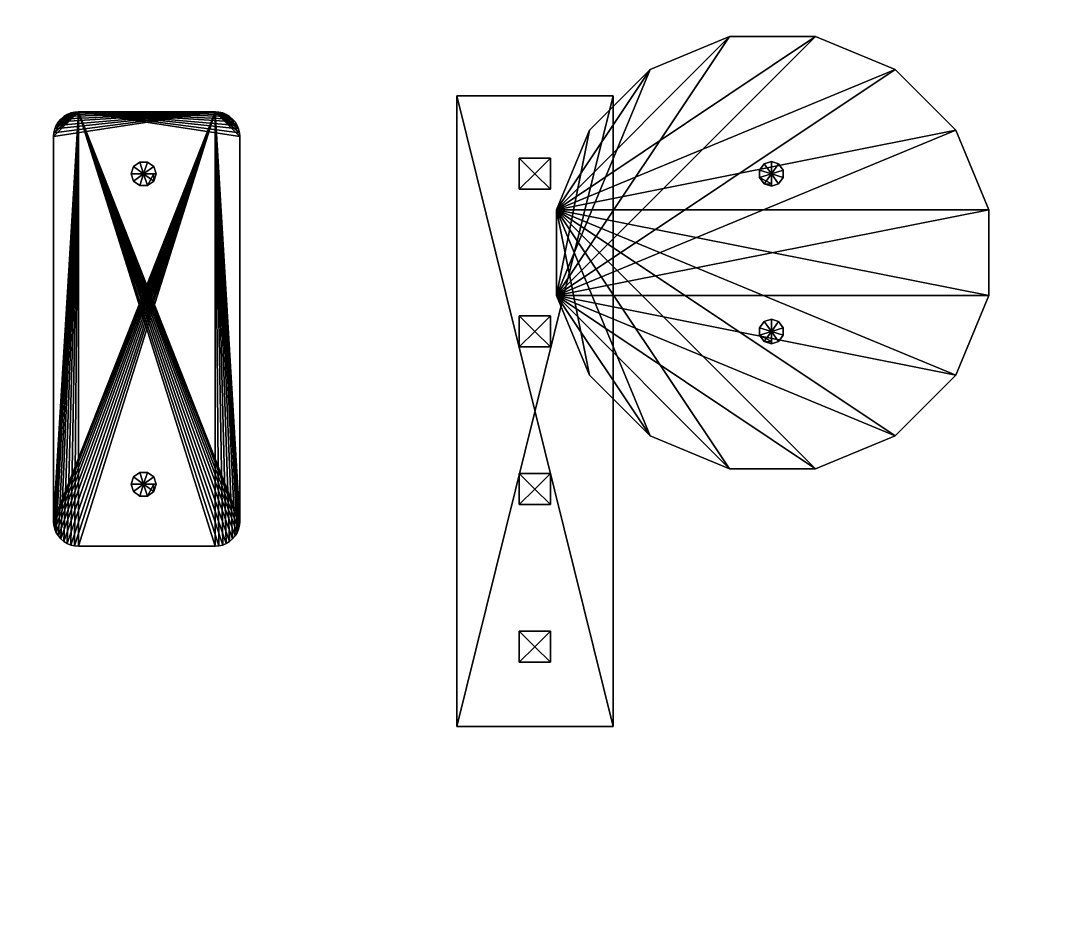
# Model space of a CAD drawing. Header units: millimetres. Extents: x 71 to 249, y 13 to 134.
# Drawn here: x 194.74 to 211.35, y 46.31 to 60.63 of the extents above; entities that cross this region are included whole.
import ezdxf

# ---------------------------------------------------------------- set-up
doc = ezdxf.new("R2010")
doc.units = ezdxf.units.MM
doc.layers.add('UB3D', color=1, linetype='Continuous')

msp = doc.modelspace()

# ---------------------------------------------------------------- linework, layer by layer
at = {"layer": 'UB3D', "color": 94}
for points in [[(219.529, 116.585, 72.51), (219.529, 28.585, 72.51), (103.529, 28.585, 72.51)], [(219.529, 116.585, 72.51), (103.529, 28.585, 72.51), (103.529, 116.585, 72.51)], [(219.529, 116.585, 72.5), (103.529, 116.585, 72.5), (103.529, 28.585, 72.5)], [(219.529, 116.585, 72.5), (103.529, 28.585, 72.5), (219.529, 28.585, 72.5)], [(215.719, 116.586, 89.521), (215.719, 28.586, 89.521), (109.038, 28.586, 89.521)], [(215.719, 116.586, 89.521), (109.038, 28.586, 89.521), (109.038, 116.586, 89.521)], [(215.719, 116.586, 89.511), (109.038, 116.586, 89.511), (109.038, 28.586, 89.511)], [(215.719, 116.586, 89.511), (109.038, 28.586, 89.511), (215.719, 28.586, 89.511)]]:
    msp.add_3dface(points, dxfattribs=at)
at = {"layer": 'UB3D', "color": 171}
for points in [[(203.367, 56.202, 73.51), (208.821, 59.847, 73.51), (207.541, 60.377, 73.51)], [(203.367, 56.202, 73.51), (207.541, 60.377, 73.51), (206.156, 60.377, 73.51)], [(203.367, 56.202, 73.51), (206.156, 60.377, 73.51), (204.876, 59.847, 73.51)], [(203.367, 57.587, 79.51), (204.876, 59.847, 79.51), (206.156, 60.377, 79.51)], [(203.367, 57.587, 79.51), (206.156, 60.377, 79.51), (207.541, 60.377, 79.51)], [(203.367, 57.587, 79.51), (207.541, 60.377, 79.51), (208.821, 59.847, 79.51)], [(206.156, 60.377, 79.51), (206.156, 60.377, 73.51), (204.876, 59.847, 73.51), (204.876, 59.847, 79.51)], [(207.541, 60.377, 79.51), (207.541, 60.377, 73.51), (206.156, 60.377, 73.51), (206.156, 60.377, 79.51)], [(208.821, 59.847, 79.51), (208.821, 59.847, 73.51), (207.541, 60.377, 73.51), (207.541, 60.377, 79.51)], [(203.367, 56.202, 73.51), (209.801, 58.867, 73.51), (208.821, 59.847, 73.51)], [(203.367, 56.202, 73.51), (204.876, 59.847, 73.51), (203.897, 58.867, 73.51)], [(203.367, 57.587, 79.51), (203.897, 58.867, 79.51), (204.876, 59.847, 79.51)], [(203.367, 57.587, 79.51), (208.821, 59.847, 79.51), (209.801, 58.867, 79.51)], [(204.876, 59.847, 79.51), (204.876, 59.847, 73.51), (203.897, 58.867, 73.51), (203.897, 58.867, 79.51)], [(209.801, 58.867, 79.51), (209.801, 58.867, 73.51), (208.821, 59.847, 73.51), (208.821, 59.847, 79.51)], [(203.897, 58.867, 79.51), (203.897, 58.867, 73.51), (203.367, 57.587, 73.51), (203.367, 57.587, 79.51)], [(203.367, 56.202, 73.51), (210.331, 57.587, 73.51), (209.801, 58.867, 73.51)], [(203.367, 56.202, 73.51), (203.897, 58.867, 73.51), (203.367, 57.587, 73.51)], [(203.367, 57.587, 79.51), (209.801, 58.867, 79.51), (210.331, 57.587, 79.51)], [(210.331, 57.587, 79.51), (210.331, 57.587, 73.51), (209.801, 58.867, 73.51), (209.801, 58.867, 79.51)], [(203.367, 57.587, 79.51), (203.367, 57.587, 73.51), (203.367, 56.202, 73.51), (203.367, 56.202, 79.51)], [(203.367, 56.202, 73.51), (210.331, 56.202, 73.51), (210.331, 57.587, 73.51)], [(203.367, 56.202, 73.51), (203.367, 57.587, 73.51), (203.367, 56.202, 73.51)], [(203.367, 57.587, 79.51), (210.331, 57.587, 79.51), (210.331, 56.202, 79.51)], [(203.367, 57.587, 79.51), (210.331, 56.202, 79.51), (209.801, 54.922, 79.51)], [(203.367, 57.587, 79.51), (209.801, 54.922, 79.51), (208.821, 53.943, 79.51)], [(203.367, 57.587, 79.51), (208.821, 53.943, 79.51), (207.541, 53.412, 79.51)], [(203.367, 57.587, 79.51), (207.541, 53.412, 79.51), (206.156, 53.412, 79.51)], [(203.367, 57.587, 79.51), (206.156, 53.412, 79.51), (204.876, 53.943, 79.51)], [(203.367, 57.587, 79.51), (204.876, 53.943, 79.51), (203.897, 54.922, 79.51)], [(203.367, 57.587, 79.51), (203.897, 54.922, 79.51), (203.367, 56.202, 79.51)], [(203.367, 57.587, 79.51), (203.367, 56.202, 79.51), (203.367, 57.587, 79.51)], [(210.331, 56.202, 79.51), (210.331, 56.202, 73.51), (210.331, 57.587, 73.51), (210.331, 57.587, 79.51)], [(203.367, 56.202, 79.51), (203.367, 56.202, 73.51), (203.897, 54.922, 73.51), (203.897, 54.922, 79.51)], [(203.367, 56.202, 73.51), (203.897, 54.922, 73.51), (204.876, 53.943, 73.51)], [(203.367, 56.202, 73.51), (204.876, 53.943, 73.51), (206.156, 53.412, 73.51)], [(203.367, 56.202, 73.51), (206.156, 53.412, 73.51), (207.541, 53.412, 73.51)], [(203.367, 56.202, 73.51), (207.541, 53.412, 73.51), (208.821, 53.943, 73.51)], [(203.367, 56.202, 73.51), (208.821, 53.943, 73.51), (209.801, 54.922, 73.51)], [(203.367, 56.202, 73.51), (209.801, 54.922, 73.51), (210.331, 56.202, 73.51)], [(209.801, 54.922, 79.51), (209.801, 54.922, 73.51), (210.331, 56.202, 73.51), (210.331, 56.202, 79.51)], [(203.897, 54.922, 79.51), (203.897, 54.922, 73.51), (204.876, 53.943, 73.51), (204.876, 53.943, 79.51)], [(208.821, 53.943, 79.51), (208.821, 53.943, 73.51), (209.801, 54.922, 73.51), (209.801, 54.922, 79.51)], [(204.876, 53.943, 79.51), (204.876, 53.943, 73.51), (206.156, 53.412, 73.51), (206.156, 53.412, 79.51)], [(207.541, 53.412, 79.51), (207.541, 53.412, 73.51), (208.821, 53.943, 73.51), (208.821, 53.943, 79.51)], [(206.156, 53.412, 79.51), (206.156, 53.412, 73.51), (207.541, 53.412, 73.51), (207.541, 53.412, 79.51)]]:
    msp.add_3dface(points, dxfattribs=at)
at = {"layer": 'UB3D', "color": 27}
for points in [[(204.278, 59.423, 89.521), (201.762, 59.423, 89.521), (201.762, 59.423, 91.521), (204.278, 59.423, 91.521)], [(201.762, 59.423, 89.521), (201.762, 49.258, 89.521), (201.762, 49.258, 91.521), (201.762, 59.423, 91.521)], [(204.278, 59.423, 89.521), (201.762, 59.423, 89.521), (201.762, 49.258, 89.521)], [(204.278, 59.423, 89.521), (201.762, 49.258, 89.521), (204.278, 49.258, 89.521)], [(204.278, 49.258, 91.521), (201.762, 49.258, 91.521), (201.762, 59.423, 91.521)], [(204.278, 49.258, 91.521), (201.762, 59.423, 91.521), (204.278, 59.423, 91.521)], [(204.278, 49.258, 89.521), (204.278, 59.423, 89.521), (204.278, 59.423, 91.521), (204.278, 49.258, 91.521)], [(204.278, 59.423, 89.521), (204.278, 49.258, 89.521), (204.278, 59.423, 89.521)], [(204.278, 49.258, 91.521), (204.278, 59.423, 91.521), (204.278, 49.258, 91.521)], [(201.762, 49.258, 89.521), (204.278, 49.258, 89.521), (204.278, 49.258, 91.521), (201.762, 49.258, 91.521)]]:
    msp.add_3dface(points, dxfattribs=at)
at = {"layer": 'UB3D', "color": 175}
for points in [[(195.669, 59.165, 74.51), (195.274, 58.827, 74.51), (195.269, 58.765, 74.51)], [(195.669, 59.165, 74.51), (195.269, 58.765, 74.51), (195.269, 52.565, 74.51)], [(195.669, 59.165, 74.51), (195.269, 52.565, 74.51), (195.274, 52.502, 74.51)], [(197.869, 59.165, 80.51), (195.274, 52.502, 80.51), (195.269, 52.565, 80.51)], [(197.869, 59.165, 80.51), (195.269, 52.565, 80.51), (195.269, 58.765, 80.51)], [(197.869, 59.165, 80.51), (195.269, 58.765, 80.51), (195.274, 58.827, 80.51)], [(195.669, 59.165, 74.51), (195.288, 58.888, 74.51), (195.274, 58.827, 74.51)], [(195.669, 59.165, 74.51), (195.274, 52.502, 74.51), (195.288, 52.441, 74.51)], [(197.869, 59.165, 80.51), (195.288, 52.441, 80.51), (195.274, 52.502, 80.51)], [(197.869, 59.165, 80.51), (195.274, 58.827, 80.51), (195.288, 58.888, 80.51)], [(195.669, 59.165, 74.51), (195.312, 58.946, 74.51), (195.288, 58.888, 74.51)], [(195.669, 59.165, 74.51), (195.288, 52.441, 74.51), (195.312, 52.383, 74.51)], [(197.869, 59.165, 80.51), (195.312, 52.383, 80.51), (195.288, 52.441, 80.51)], [(197.869, 59.165, 80.51), (195.288, 58.888, 80.51), (195.312, 58.946, 80.51)], [(195.669, 59.165, 74.51), (195.345, 59, 74.51), (195.312, 58.946, 74.51)], [(195.669, 59.165, 74.51), (195.312, 52.383, 74.51), (195.345, 52.33, 74.51)], [(197.869, 59.165, 80.51), (195.345, 52.33, 80.51), (195.312, 52.383, 80.51)], [(197.869, 59.165, 80.51), (195.312, 58.946, 80.51), (195.345, 59, 80.51)], [(195.669, 59.165, 74.51), (195.386, 59.047, 74.51), (195.345, 59, 74.51)], [(195.669, 59.165, 74.51), (195.345, 52.33, 74.51), (195.386, 52.282, 74.51)], [(197.869, 59.165, 80.51), (195.386, 52.282, 80.51), (195.345, 52.33, 80.51)], [(197.869, 59.165, 80.51), (195.345, 59, 80.51), (195.386, 59.047, 80.51)], [(195.669, 59.165, 74.51), (195.434, 59.088, 74.51), (195.386, 59.047, 74.51)], [(195.669, 59.165, 74.51), (195.386, 52.282, 74.51), (195.434, 52.241, 74.51)], [(197.869, 59.165, 80.51), (195.434, 52.241, 80.51), (195.386, 52.282, 80.51)], [(197.869, 59.165, 80.51), (195.386, 59.047, 80.51), (195.434, 59.088, 80.51)], [(195.669, 59.165, 74.51), (195.487, 59.121, 74.51), (195.434, 59.088, 74.51)], [(195.669, 59.165, 74.51), (195.434, 52.241, 74.51), (195.487, 52.208, 74.51)], [(197.869, 59.165, 80.51), (195.487, 52.208, 80.51), (195.434, 52.241, 80.51)], [(197.869, 59.165, 80.51), (195.434, 59.088, 80.51), (195.487, 59.121, 80.51)], [(195.669, 59.165, 74.51), (195.545, 59.145, 74.51), (195.487, 59.121, 74.51)], [(195.669, 59.165, 74.51), (195.487, 52.208, 74.51), (195.545, 52.184, 74.51)], [(197.869, 59.165, 80.51), (195.545, 52.184, 80.51), (195.487, 52.208, 80.51)], [(197.869, 59.165, 80.51), (195.487, 59.121, 80.51), (195.545, 59.145, 80.51)], [(195.669, 59.165, 74.51), (195.606, 59.16, 74.51), (195.545, 59.145, 74.51)], [(195.669, 59.165, 74.51), (195.545, 52.184, 74.51), (195.606, 52.17, 74.51)], [(197.869, 59.165, 80.51), (195.606, 52.17, 80.51), (195.545, 52.184, 80.51)], [(197.869, 59.165, 80.51), (195.545, 59.145, 80.51), (195.606, 59.16, 80.51)], [(195.606, 59.16, 80.51), (195.606, 59.16, 74.51), (195.545, 59.145, 74.51), (195.545, 59.145, 80.51)], [(195.669, 59.165, 80.51), (195.669, 59.165, 74.51), (195.606, 59.16, 74.51), (195.606, 59.16, 80.51)], [(195.669, 59.165, 74.51), (195.606, 52.17, 74.51), (195.669, 52.165, 74.51)], [(197.869, 59.165, 80.51), (195.669, 52.165, 80.51), (195.606, 52.17, 80.51)], [(197.869, 59.165, 80.51), (195.606, 59.16, 80.51), (195.669, 59.165, 80.51)], [(197.869, 59.165, 80.51), (197.869, 59.165, 74.51), (195.669, 59.165, 74.51), (195.669, 59.165, 80.51)], [(195.669, 59.165, 74.51), (195.669, 52.165, 74.51), (197.869, 52.165, 74.51)], [(195.669, 59.165, 74.51), (197.869, 52.165, 74.51), (197.931, 52.17, 74.51)], [(195.669, 59.165, 74.51), (197.931, 52.17, 74.51), (197.992, 52.184, 74.51)], [(195.669, 59.165, 74.51), (197.992, 52.184, 74.51), (198.05, 52.208, 74.51)], [(195.669, 59.165, 74.51), (198.05, 52.208, 74.51), (198.104, 52.241, 74.51)], [(195.669, 59.165, 74.51), (198.104, 52.241, 74.51), (198.152, 52.282, 74.51)], [(195.669, 59.165, 74.51), (198.152, 52.282, 74.51), (198.192, 52.33, 74.51)], [(195.669, 59.165, 74.51), (198.192, 52.33, 74.51), (198.225, 52.383, 74.51)], [(195.669, 59.165, 74.51), (198.225, 52.383, 74.51), (198.249, 52.441, 74.51)], [(195.669, 59.165, 74.51), (198.249, 52.441, 74.51), (198.264, 52.502, 74.51)], [(195.669, 59.165, 74.51), (198.264, 52.502, 74.51), (198.269, 52.565, 74.51)], [(195.669, 59.165, 74.51), (198.269, 52.565, 74.51), (198.269, 58.765, 74.51)], [(195.669, 59.165, 74.51), (198.269, 58.765, 74.51), (198.264, 58.827, 74.51)], [(195.669, 59.165, 74.51), (198.264, 58.827, 74.51), (198.249, 58.888, 74.51)], [(195.669, 59.165, 74.51), (198.249, 58.888, 74.51), (198.225, 58.946, 74.51)], [(195.669, 59.165, 74.51), (198.225, 58.946, 74.51), (198.192, 59, 74.51)], [(195.669, 59.165, 74.51), (198.192, 59, 74.51), (198.152, 59.047, 74.51)], [(195.669, 59.165, 74.51), (198.152, 59.047, 74.51), (198.104, 59.088, 74.51)], [(195.669, 59.165, 74.51), (198.104, 59.088, 74.51), (198.05, 59.121, 74.51)], [(195.669, 59.165, 74.51), (198.05, 59.121, 74.51), (197.992, 59.145, 74.51)], [(195.669, 59.165, 74.51), (197.992, 59.145, 74.51), (197.931, 59.16, 74.51)], [(195.669, 59.165, 74.51), (197.931, 59.16, 74.51), (197.869, 59.165, 74.51)], [(195.669, 59.165, 74.51), (197.869, 59.165, 74.51), (195.669, 59.165, 74.51)], [(197.869, 59.165, 80.51), (197.869, 52.165, 80.51), (195.669, 52.165, 80.51)], [(197.869, 59.165, 80.51), (195.669, 59.165, 80.51), (197.869, 59.165, 80.51)], [(197.931, 59.16, 80.51), (197.931, 59.16, 74.51), (197.869, 59.165, 74.51), (197.869, 59.165, 80.51)], [(197.869, 59.165, 80.51), (197.931, 59.16, 80.51), (197.992, 59.145, 80.51)], [(197.869, 59.165, 80.51), (197.992, 59.145, 80.51), (198.05, 59.121, 80.51)], [(197.869, 59.165, 80.51), (198.05, 59.121, 80.51), (198.104, 59.088, 80.51)], [(197.869, 59.165, 80.51), (198.104, 59.088, 80.51), (198.152, 59.047, 80.51)], [(197.869, 59.165, 80.51), (198.152, 59.047, 80.51), (198.192, 59, 80.51)], [(197.869, 59.165, 80.51), (198.192, 59, 80.51), (198.225, 58.946, 80.51)], [(197.869, 59.165, 80.51), (198.225, 58.946, 80.51), (198.249, 58.888, 80.51)], [(197.869, 59.165, 80.51), (198.249, 58.888, 80.51), (198.264, 58.827, 80.51)], [(197.869, 59.165, 80.51), (198.264, 58.827, 80.51), (198.269, 58.765, 80.51)], [(197.869, 59.165, 80.51), (198.269, 58.765, 80.51), (198.269, 52.565, 80.51)], [(197.869, 59.165, 80.51), (198.269, 52.565, 80.51), (198.264, 52.502, 80.51)], [(197.869, 59.165, 80.51), (198.264, 52.502, 80.51), (198.249, 52.441, 80.51)], [(197.869, 59.165, 80.51), (198.249, 52.441, 80.51), (198.225, 52.383, 80.51)], [(197.869, 59.165, 80.51), (198.225, 52.383, 80.51), (198.192, 52.33, 80.51)], [(197.869, 59.165, 80.51), (198.192, 52.33, 80.51), (198.152, 52.282, 80.51)], [(197.869, 59.165, 80.51), (198.152, 52.282, 80.51), (198.104, 52.241, 80.51)], [(197.869, 59.165, 80.51), (198.104, 52.241, 80.51), (198.05, 52.208, 80.51)], [(197.869, 59.165, 80.51), (198.05, 52.208, 80.51), (197.992, 52.184, 80.51)], [(197.869, 59.165, 80.51), (197.992, 52.184, 80.51), (197.931, 52.17, 80.51)], [(197.869, 59.165, 80.51), (197.931, 52.17, 80.51), (197.869, 52.165, 80.51)], [(197.992, 59.145, 80.51), (197.992, 59.145, 74.51), (197.931, 59.16, 74.51), (197.931, 59.16, 80.51)], [(195.345, 59, 80.51), (195.345, 59, 74.51), (195.312, 58.946, 74.51), (195.312, 58.946, 80.51)], [(195.386, 59.047, 80.51), (195.386, 59.047, 74.51), (195.345, 59, 74.51), (195.345, 59, 80.51)], [(195.434, 59.088, 80.51), (195.434, 59.088, 74.51), (195.386, 59.047, 74.51), (195.386, 59.047, 80.51)], [(195.487, 59.121, 80.51), (195.487, 59.121, 74.51), (195.434, 59.088, 74.51), (195.434, 59.088, 80.51)], [(195.545, 59.145, 80.51), (195.545, 59.145, 74.51), (195.487, 59.121, 74.51), (195.487, 59.121, 80.51)], [(198.05, 59.121, 80.51), (198.05, 59.121, 74.51), (197.992, 59.145, 74.51), (197.992, 59.145, 80.51)], [(198.104, 59.088, 80.51), (198.104, 59.088, 74.51), (198.05, 59.121, 74.51), (198.05, 59.121, 80.51)], [(198.152, 59.047, 80.51), (198.152, 59.047, 74.51), (198.104, 59.088, 74.51), (198.104, 59.088, 80.51)], [(198.192, 59, 80.51), (198.192, 59, 74.51), (198.152, 59.047, 74.51), (198.152, 59.047, 80.51)], [(198.225, 58.946, 80.51), (198.225, 58.946, 74.51), (198.192, 59, 74.51), (198.192, 59, 80.51)], [(195.274, 58.827, 80.51), (195.274, 58.827, 74.51), (195.269, 58.765, 74.51), (195.269, 58.765, 80.51)], [(195.288, 58.888, 80.51), (195.288, 58.888, 74.51), (195.274, 58.827, 74.51), (195.274, 58.827, 80.51)], [(195.312, 58.946, 80.51), (195.312, 58.946, 74.51), (195.288, 58.888, 74.51), (195.288, 58.888, 80.51)], [(198.249, 58.888, 80.51), (198.249, 58.888, 74.51), (198.225, 58.946, 74.51), (198.225, 58.946, 80.51)], [(198.264, 58.827, 80.51), (198.264, 58.827, 74.51), (198.249, 58.888, 74.51), (198.249, 58.888, 80.51)], [(198.269, 58.765, 80.51), (198.269, 58.765, 74.51), (198.264, 58.827, 74.51), (198.264, 58.827, 80.51)], [(195.269, 58.765, 80.51), (195.269, 58.765, 74.51), (195.269, 52.565, 74.51), (195.269, 52.565, 80.51)], [(198.269, 52.565, 80.51), (198.269, 52.565, 74.51), (198.269, 58.765, 74.51), (198.269, 58.765, 80.51)], [(195.269, 52.565, 80.51), (195.269, 52.565, 74.51), (195.274, 52.502, 74.51), (195.274, 52.502, 80.51)], [(198.264, 52.502, 80.51), (198.264, 52.502, 74.51), (198.269, 52.565, 74.51), (198.269, 52.565, 80.51)], [(195.274, 52.502, 80.51), (195.274, 52.502, 74.51), (195.288, 52.441, 74.51), (195.288, 52.441, 80.51)], [(195.288, 52.441, 80.51), (195.288, 52.441, 74.51), (195.312, 52.383, 74.51), (195.312, 52.383, 80.51)], [(195.312, 52.383, 80.51), (195.312, 52.383, 74.51), (195.345, 52.33, 74.51), (195.345, 52.33, 80.51)], [(198.192, 52.33, 80.51), (198.192, 52.33, 74.51), (198.225, 52.383, 74.51), (198.225, 52.383, 80.51)], [(198.225, 52.383, 80.51), (198.225, 52.383, 74.51), (198.249, 52.441, 74.51), (198.249, 52.441, 80.51)], [(198.249, 52.441, 80.51), (198.249, 52.441, 74.51), (198.264, 52.502, 74.51), (198.264, 52.502, 80.51)], [(195.345, 52.33, 80.51), (195.345, 52.33, 74.51), (195.386, 52.282, 74.51), (195.386, 52.282, 80.51)], [(195.386, 52.282, 80.51), (195.386, 52.282, 74.51), (195.434, 52.241, 74.51), (195.434, 52.241, 80.51)], [(195.434, 52.241, 80.51), (195.434, 52.241, 74.51), (195.487, 52.208, 74.51), (195.487, 52.208, 80.51)], [(195.487, 52.208, 80.51), (195.487, 52.208, 74.51), (195.545, 52.184, 74.51), (195.545, 52.184, 80.51)], [(195.545, 52.184, 80.51), (195.545, 52.184, 74.51), (195.606, 52.17, 74.51), (195.606, 52.17, 80.51)], [(197.931, 52.17, 80.51), (197.931, 52.17, 74.51), (197.992, 52.184, 74.51), (197.992, 52.184, 80.51)], [(197.992, 52.184, 80.51), (197.992, 52.184, 74.51), (198.05, 52.208, 74.51), (198.05, 52.208, 80.51)], [(198.05, 52.208, 80.51), (198.05, 52.208, 74.51), (198.104, 52.241, 74.51), (198.104, 52.241, 80.51)], [(198.104, 52.241, 80.51), (198.104, 52.241, 74.51), (198.152, 52.282, 74.51), (198.152, 52.282, 80.51)], [(198.152, 52.282, 80.51), (198.152, 52.282, 74.51), (198.192, 52.33, 74.51), (198.192, 52.33, 80.51)], [(195.606, 52.17, 80.51), (195.606, 52.17, 74.51), (195.669, 52.165, 74.51), (195.669, 52.165, 80.51)], [(195.669, 52.165, 80.51), (195.669, 52.165, 74.51), (197.869, 52.165, 74.51), (197.869, 52.165, 80.51)], [(197.869, 52.165, 80.51), (197.869, 52.165, 74.51), (197.931, 52.17, 74.51), (197.931, 52.17, 80.51)]]:
    msp.add_3dface(points, dxfattribs=at)
at = {"layer": 'UB3D', "color": 254}
for points in [[(196.557, 58.282, 71), (196.557, 58.282, 76.56), (196.657, 58.355, 71)], [(196.557, 58.282, 76.56), (196.657, 58.355, 71), (196.657, 58.355, 76.56)], [(196.719, 58.165, 71), (196.557, 58.282, 71), (196.657, 58.355, 71)], [(196.719, 58.165, 76.56), (196.557, 58.282, 76.56), (196.657, 58.355, 76.56)], [(196.657, 58.355, 71), (196.657, 58.355, 76.56), (196.781, 58.355, 71)], [(196.657, 58.355, 76.56), (196.781, 58.355, 71), (196.781, 58.355, 76.56)], [(196.719, 58.165, 71), (196.657, 58.355, 71), (196.781, 58.355, 71)], [(196.719, 58.165, 76.56), (196.657, 58.355, 76.56), (196.781, 58.355, 76.56)], [(196.719, 58.165, 71), (196.781, 58.355, 71), (196.881, 58.282, 71)], [(196.719, 58.165, 76.56), (196.781, 58.355, 76.56), (196.881, 58.282, 76.56)], [(196.781, 58.355, 71), (196.781, 58.355, 76.56), (196.881, 58.282, 71)], [(196.781, 58.355, 76.56), (196.881, 58.282, 71), (196.881, 58.282, 76.56)], [(203.019, 58.166, 88.011), (202.769, 57.916, 88.291), (202.769, 58.416, 88.291)], [(202.769, 57.916, 88.291), (202.769, 58.416, 88.291), (202.769, 57.916, 95.291)], [(202.769, 58.416, 88.291), (202.769, 57.916, 95.291), (202.769, 58.416, 95.291)], [(202.769, 57.916, 95.291), (202.769, 58.416, 95.291), (203.019, 58.166, 95.571)], [(203.019, 58.166, 88.011), (202.769, 58.416, 88.291), (203.269, 58.416, 88.291)], [(202.769, 58.416, 88.291), (203.269, 58.416, 88.291), (202.769, 58.416, 95.291)], [(203.269, 58.416, 88.291), (202.769, 58.416, 95.291), (203.269, 58.416, 95.291)], [(202.769, 58.416, 95.291), (203.269, 58.416, 95.291), (203.019, 58.166, 95.571)], [(203.019, 58.166, 88.011), (203.269, 58.416, 88.291), (203.269, 57.916, 88.291)], [(203.269, 58.416, 95.291), (203.269, 57.916, 95.291), (203.019, 58.166, 95.571)], [(203.269, 58.416, 88.291), (203.269, 57.916, 88.291), (203.269, 58.416, 95.291)], [(203.269, 57.916, 88.291), (203.269, 58.416, 95.291), (203.269, 57.916, 95.291)], [(206.639, 58.226, 71), (206.639, 58.226, 76.56), (206.711, 58.326, 71)], [(206.639, 58.226, 76.56), (206.711, 58.326, 71), (206.711, 58.326, 76.56)], [(206.829, 58.165, 71), (206.639, 58.226, 71), (206.711, 58.326, 71)], [(206.829, 58.165, 76.56), (206.639, 58.226, 76.56), (206.711, 58.326, 76.56)], [(206.711, 58.326, 71), (206.711, 58.326, 76.56), (206.829, 58.365, 71)], [(206.711, 58.326, 76.56), (206.829, 58.365, 71), (206.829, 58.365, 76.56)], [(206.829, 58.165, 71), (206.711, 58.326, 71), (206.829, 58.365, 71)], [(206.829, 58.165, 76.56), (206.711, 58.326, 76.56), (206.829, 58.365, 76.56)], [(206.829, 58.365, 71), (206.829, 58.365, 76.56), (206.946, 58.326, 71)], [(206.829, 58.365, 76.56), (206.946, 58.326, 71), (206.946, 58.326, 76.56)], [(206.829, 58.165, 71), (206.829, 58.365, 71), (206.946, 58.326, 71)], [(206.829, 58.165, 76.56), (206.829, 58.365, 76.56), (206.946, 58.326, 76.56)], [(206.829, 58.165, 71), (206.946, 58.326, 71), (207.019, 58.226, 71)], [(206.829, 58.165, 76.56), (206.946, 58.326, 76.56), (207.019, 58.226, 76.56)], [(206.946, 58.326, 71), (206.946, 58.326, 76.56), (207.019, 58.226, 71)], [(206.946, 58.326, 76.56), (207.019, 58.226, 71), (207.019, 58.226, 76.56)], [(196.519, 58.165, 71), (196.519, 58.165, 76.56), (196.557, 58.282, 71)], [(196.519, 58.165, 76.56), (196.557, 58.282, 71), (196.557, 58.282, 76.56)], [(196.719, 58.165, 71), (196.519, 58.165, 71), (196.557, 58.282, 71)], [(196.719, 58.165, 76.56), (196.519, 58.165, 76.56), (196.557, 58.282, 76.56)], [(196.557, 58.047, 71), (196.557, 58.047, 76.56), (196.519, 58.165, 71)], [(196.557, 58.047, 76.56), (196.519, 58.165, 71), (196.519, 58.165, 76.56)], [(196.719, 58.165, 71), (196.557, 58.047, 71), (196.519, 58.165, 71)], [(196.719, 58.165, 76.56), (196.557, 58.047, 76.56), (196.519, 58.165, 76.56)], [(196.719, 58.165, 71), (196.657, 57.974, 71), (196.557, 58.047, 71)], [(196.719, 58.165, 76.56), (196.657, 57.974, 76.56), (196.557, 58.047, 76.56)], [(196.719, 58.165, 71), (196.781, 57.974, 71), (196.657, 57.974, 71)], [(196.719, 58.165, 76.56), (196.781, 57.974, 76.56), (196.657, 57.974, 76.56)], [(196.719, 58.165, 71), (196.881, 58.282, 71), (196.919, 58.165, 71)], [(196.719, 58.165, 76.56), (196.881, 58.282, 76.56), (196.919, 58.165, 76.56)], [(196.719, 58.165, 71), (196.919, 58.165, 71), (196.881, 58.047, 71)], [(196.719, 58.165, 71), (196.881, 58.047, 71), (196.781, 57.974, 71)], [(196.719, 58.165, 76.56), (196.919, 58.165, 76.56), (196.881, 58.047, 76.56)], [(196.719, 58.165, 76.56), (196.881, 58.047, 76.56), (196.781, 57.974, 76.56)], [(196.881, 58.047, 71), (196.881, 58.165, 76.56), (196.781, 57.974, 71)], [(196.881, 58.165, 76.56), (196.781, 57.974, 71), (196.781, 57.974, 76.56)], [(196.881, 58.282, 71), (196.881, 58.282, 76.56), (196.919, 58.165, 71)], [(196.881, 58.282, 76.56), (196.919, 58.165, 71), (196.919, 58.165, 76.56)], [(196.919, 58.165, 71), (196.919, 58.165, 76.56), (196.881, 58.047, 71)], [(196.919, 58.165, 76.56), (196.881, 58.047, 71), (196.881, 58.165, 76.56)], [(203.019, 58.166, 88.011), (203.269, 57.916, 88.291), (202.769, 57.916, 88.291)], [(203.269, 57.916, 95.291), (202.769, 57.916, 95.291), (203.019, 58.166, 95.571)], [(206.639, 58.103, 71), (206.639, 58.103, 76.56), (206.639, 58.226, 71)], [(206.639, 58.103, 76.56), (206.639, 58.226, 71), (206.639, 58.226, 76.56)], [(206.829, 58.165, 71), (206.639, 58.103, 71), (206.639, 58.226, 71)], [(206.829, 58.165, 76.56), (206.639, 58.103, 76.56), (206.639, 58.226, 76.56)], [(206.829, 58.165, 71), (206.711, 58.003, 71), (206.639, 58.103, 71)], [(206.829, 58.165, 76.56), (206.711, 58.003, 76.56), (206.639, 58.103, 76.56)], [(206.829, 58.165, 71), (206.829, 57.965, 71), (206.711, 58.003, 71)], [(206.829, 58.165, 76.56), (206.829, 57.965, 76.56), (206.711, 58.003, 76.56)], [(206.829, 58.165, 71), (207.019, 58.226, 71), (207.019, 58.103, 71)], [(206.829, 58.165, 76.56), (207.019, 58.226, 76.56), (207.019, 58.103, 76.56)], [(206.829, 58.165, 71), (207.019, 58.103, 71), (206.946, 58.003, 71)], [(206.829, 58.165, 71), (206.946, 58.003, 71), (206.829, 57.965, 71)], [(206.829, 58.165, 76.56), (207.019, 58.103, 76.56), (206.946, 58.003, 76.56)], [(206.829, 58.165, 76.56), (206.946, 58.003, 76.56), (206.829, 57.965, 76.56)], [(207.019, 58.226, 71), (207.019, 58.226, 76.56), (207.019, 58.103, 71)], [(207.019, 58.226, 76.56), (207.019, 58.103, 71), (207.019, 58.103, 76.56)], [(196.657, 57.974, 71), (196.657, 57.974, 76.56), (196.557, 58.047, 71)], [(196.657, 57.974, 76.56), (196.557, 58.047, 71), (196.557, 58.047, 76.56)], [(206.711, 58.003, 71), (206.829, 58.003, 76.56), (206.639, 58.103, 71)], [(206.829, 58.003, 76.56), (206.639, 58.103, 71), (206.639, 58.103, 76.56)], [(206.829, 57.965, 71), (206.829, 57.965, 76.56), (206.711, 58.003, 71)], [(206.829, 57.965, 76.56), (206.711, 58.003, 71), (206.829, 58.003, 76.56)], [(206.946, 58.003, 71), (206.946, 58.003, 76.56), (206.829, 57.965, 71)], [(206.946, 58.003, 76.56), (206.829, 57.965, 71), (206.829, 57.965, 76.56)], [(207.019, 58.103, 71), (207.019, 58.103, 76.56), (206.946, 58.003, 71)], [(207.019, 58.103, 76.56), (206.946, 58.003, 71), (206.946, 58.003, 76.56)], [(196.781, 57.974, 71), (196.781, 57.974, 76.56), (196.657, 57.974, 71)], [(196.781, 57.974, 76.56), (196.657, 57.974, 71), (196.657, 57.974, 76.56)], [(203.269, 57.916, 88.291), (202.769, 57.916, 88.291), (203.269, 57.916, 95.291)], [(202.769, 57.916, 88.291), (203.269, 57.916, 95.291), (202.769, 57.916, 95.291)], [(203.019, 55.626, 88.011), (202.769, 55.376, 88.291), (202.769, 55.876, 88.291)], [(202.769, 55.376, 88.291), (202.769, 55.876, 88.291), (202.769, 55.376, 95.291)], [(202.769, 55.876, 88.291), (202.769, 55.376, 95.291), (202.769, 55.876, 95.291)], [(202.769, 55.376, 95.291), (202.769, 55.876, 95.291), (203.019, 55.626, 95.571)], [(203.019, 55.626, 88.011), (202.769, 55.876, 88.291), (203.269, 55.876, 88.291)], [(202.769, 55.876, 88.291), (203.269, 55.876, 88.291), (202.769, 55.876, 95.291)], [(203.269, 55.876, 88.291), (202.769, 55.876, 95.291), (203.269, 55.876, 95.291)], [(202.769, 55.876, 95.291), (203.269, 55.876, 95.291), (203.019, 55.626, 95.571)], [(203.019, 55.626, 88.011), (203.269, 55.876, 88.291), (203.269, 55.376, 88.291)], [(203.269, 55.876, 95.291), (203.269, 55.376, 95.291), (203.019, 55.626, 95.571)], [(203.269, 55.876, 88.291), (203.269, 55.376, 88.291), (203.269, 55.876, 95.291)], [(203.269, 55.376, 88.291), (203.269, 55.876, 95.291), (203.269, 55.376, 95.291)], [(206.639, 55.686, 71), (206.639, 55.686, 76.56), (206.711, 55.786, 71)], [(206.639, 55.686, 76.56), (206.711, 55.786, 71), (206.711, 55.786, 76.56)], [(206.829, 55.625, 71), (206.639, 55.686, 71), (206.711, 55.786, 71)], [(206.829, 55.625, 76.56), (206.639, 55.686, 76.56), (206.711, 55.786, 76.56)], [(206.639, 55.563, 71), (206.639, 55.563, 76.56), (206.639, 55.686, 71)], [(206.639, 55.563, 76.56), (206.639, 55.686, 71), (206.639, 55.686, 76.56)], [(206.829, 55.625, 71), (206.639, 55.563, 71), (206.639, 55.686, 71)], [(206.829, 55.625, 76.56), (206.639, 55.563, 76.56), (206.639, 55.686, 76.56)], [(206.711, 55.786, 71), (206.711, 55.786, 76.56), (206.829, 55.825, 71)], [(206.711, 55.786, 76.56), (206.829, 55.825, 71), (206.829, 55.825, 76.56)], [(206.829, 55.625, 71), (206.711, 55.786, 71), (206.829, 55.825, 71)], [(206.829, 55.625, 76.56), (206.711, 55.786, 76.56), (206.829, 55.825, 76.56)], [(206.829, 55.825, 71), (206.829, 55.825, 76.56), (206.946, 55.786, 71)], [(206.829, 55.825, 76.56), (206.946, 55.786, 71), (206.946, 55.786, 76.56)], [(206.829, 55.625, 71), (206.829, 55.825, 71), (206.946, 55.786, 71)], [(206.829, 55.625, 76.56), (206.829, 55.825, 76.56), (206.946, 55.786, 76.56)], [(206.829, 55.625, 71), (206.946, 55.786, 71), (207.019, 55.686, 71)], [(206.829, 55.625, 76.56), (206.946, 55.786, 76.56), (207.019, 55.686, 76.56)], [(206.829, 55.625, 71), (207.019, 55.686, 71), (207.019, 55.563, 71)], [(206.829, 55.625, 76.56), (207.019, 55.686, 76.56), (207.019, 55.563, 76.56)], [(206.946, 55.786, 71), (206.946, 55.786, 76.56), (207.019, 55.686, 71)], [(206.946, 55.786, 76.56), (207.019, 55.686, 71), (207.019, 55.686, 76.56)], [(207.019, 55.686, 71), (207.019, 55.686, 76.56), (207.019, 55.563, 71)], [(207.019, 55.686, 76.56), (207.019, 55.563, 71), (207.019, 55.563, 76.56)], [(203.019, 55.626, 88.011), (203.269, 55.376, 88.291), (202.769, 55.376, 88.291)], [(203.269, 55.376, 95.291), (202.769, 55.376, 95.291), (203.019, 55.626, 95.571)], [(206.829, 55.625, 71), (206.711, 55.463, 71), (206.639, 55.563, 71)], [(206.829, 55.625, 76.56), (206.711, 55.463, 76.56), (206.639, 55.563, 76.56)], [(206.711, 55.463, 71), (206.829, 55.463, 76.56), (206.639, 55.563, 71)], [(206.829, 55.463, 76.56), (206.639, 55.563, 71), (206.639, 55.563, 76.56)], [(206.829, 55.625, 71), (206.829, 55.425, 71), (206.711, 55.463, 71)], [(206.829, 55.625, 76.56), (206.829, 55.425, 76.56), (206.711, 55.463, 76.56)], [(206.829, 55.625, 71), (207.019, 55.563, 71), (206.946, 55.463, 71)], [(206.829, 55.625, 71), (206.946, 55.463, 71), (206.829, 55.425, 71)], [(206.829, 55.625, 76.56), (207.019, 55.563, 76.56), (206.946, 55.463, 76.56)], [(206.829, 55.625, 76.56), (206.946, 55.463, 76.56), (206.829, 55.425, 76.56)], [(207.019, 55.563, 71), (207.019, 55.563, 76.56), (206.946, 55.463, 71)], [(207.019, 55.563, 76.56), (206.946, 55.463, 71), (206.946, 55.463, 76.56)], [(203.269, 55.376, 88.291), (202.769, 55.376, 88.291), (203.269, 55.376, 95.291)], [(202.769, 55.376, 88.291), (203.269, 55.376, 95.291), (202.769, 55.376, 95.291)], [(206.829, 55.425, 71), (206.829, 55.425, 76.56), (206.711, 55.463, 71)], [(206.829, 55.425, 76.56), (206.711, 55.463, 71), (206.829, 55.463, 76.56)], [(206.946, 55.463, 71), (206.946, 55.463, 76.56), (206.829, 55.425, 71)], [(206.946, 55.463, 76.56), (206.829, 55.425, 71), (206.829, 55.425, 76.56)], [(196.557, 53.282, 71), (196.557, 53.282, 76.56), (196.657, 53.355, 71)], [(196.557, 53.282, 76.56), (196.657, 53.355, 71), (196.657, 53.355, 76.56)], [(196.719, 53.165, 71), (196.557, 53.282, 71), (196.657, 53.355, 71)], [(196.719, 53.165, 76.56), (196.557, 53.282, 76.56), (196.657, 53.355, 76.56)], [(196.657, 53.355, 71), (196.657, 53.355, 76.56), (196.781, 53.355, 71)], [(196.657, 53.355, 76.56), (196.781, 53.355, 71), (196.781, 53.355, 76.56)], [(196.719, 53.165, 71), (196.657, 53.355, 71), (196.781, 53.355, 71)], [(196.719, 53.165, 76.56), (196.657, 53.355, 76.56), (196.781, 53.355, 76.56)], [(196.719, 53.165, 71), (196.781, 53.355, 71), (196.881, 53.282, 71)], [(196.719, 53.165, 76.56), (196.781, 53.355, 76.56), (196.881, 53.282, 76.56)], [(196.781, 53.355, 71), (196.781, 53.355, 76.56), (196.881, 53.282, 71)], [(196.781, 53.355, 76.56), (196.881, 53.282, 71), (196.881, 53.282, 76.56)], [(196.519, 53.165, 71), (196.519, 53.165, 76.56), (196.557, 53.282, 71)], [(196.519, 53.165, 76.56), (196.557, 53.282, 71), (196.557, 53.282, 76.56)], [(196.719, 53.165, 71), (196.519, 53.165, 71), (196.557, 53.282, 71)], [(196.719, 53.165, 76.56), (196.519, 53.165, 76.56), (196.557, 53.282, 76.56)], [(196.719, 53.165, 71), (196.881, 53.282, 71), (196.919, 53.165, 71)], [(196.719, 53.165, 76.56), (196.881, 53.282, 76.56), (196.919, 53.165, 76.56)], [(196.881, 53.282, 71), (196.881, 53.282, 76.56), (196.919, 53.165, 71)], [(196.881, 53.282, 76.56), (196.919, 53.165, 71), (196.919, 53.165, 76.56)], [(203.019, 53.086, 88.011), (202.769, 52.836, 88.291), (202.769, 53.336, 88.291)], [(202.769, 52.836, 88.291), (202.769, 53.336, 88.291), (202.769, 52.836, 95.291)], [(202.769, 53.336, 88.291), (202.769, 52.836, 95.291), (202.769, 53.336, 95.291)], [(202.769, 52.836, 95.291), (202.769, 53.336, 95.291), (203.019, 53.086, 95.571)], [(203.019, 53.086, 88.011), (202.769, 53.336, 88.291), (203.269, 53.336, 88.291)], [(202.769, 53.336, 88.291), (203.269, 53.336, 88.291), (202.769, 53.336, 95.291)], [(203.269, 53.336, 88.291), (202.769, 53.336, 95.291), (203.269, 53.336, 95.291)], [(202.769, 53.336, 95.291), (203.269, 53.336, 95.291), (203.019, 53.086, 95.571)], [(203.019, 53.086, 88.011), (203.269, 53.336, 88.291), (203.269, 52.836, 88.291)], [(203.269, 53.336, 95.291), (203.269, 52.836, 95.291), (203.019, 53.086, 95.571)], [(203.269, 53.336, 88.291), (203.269, 52.836, 88.291), (203.269, 53.336, 95.291)], [(203.269, 52.836, 88.291), (203.269, 53.336, 95.291), (203.269, 52.836, 95.291)], [(196.557, 53.047, 71), (196.557, 53.047, 76.56), (196.519, 53.165, 71)], [(196.557, 53.047, 76.56), (196.519, 53.165, 71), (196.519, 53.165, 76.56)], [(196.719, 53.165, 71), (196.557, 53.047, 71), (196.519, 53.165, 71)], [(196.719, 53.165, 76.56), (196.557, 53.047, 76.56), (196.519, 53.165, 76.56)], [(196.719, 53.165, 71), (196.657, 52.974, 71), (196.557, 53.047, 71)], [(196.719, 53.165, 76.56), (196.657, 52.974, 76.56), (196.557, 53.047, 76.56)], [(196.657, 52.974, 71), (196.657, 52.974, 76.56), (196.557, 53.047, 71)], [(196.657, 52.974, 76.56), (196.557, 53.047, 71), (196.557, 53.047, 76.56)], [(196.719, 53.165, 71), (196.781, 52.974, 71), (196.657, 52.974, 71)], [(196.719, 53.165, 76.56), (196.781, 52.974, 76.56), (196.657, 52.974, 76.56)], [(196.719, 53.165, 71), (196.919, 53.165, 71), (196.881, 53.047, 71)], [(196.719, 53.165, 71), (196.881, 53.047, 71), (196.781, 52.974, 71)], [(196.719, 53.165, 76.56), (196.919, 53.165, 76.56), (196.881, 53.047, 76.56)], [(196.719, 53.165, 76.56), (196.881, 53.047, 76.56), (196.781, 52.974, 76.56)], [(196.881, 53.047, 71), (196.881, 53.165, 76.56), (196.781, 52.974, 71)], [(196.881, 53.165, 76.56), (196.781, 52.974, 71), (196.781, 52.974, 76.56)], [(196.919, 53.165, 71), (196.919, 53.165, 76.56), (196.881, 53.047, 71)], [(196.919, 53.165, 76.56), (196.881, 53.047, 71), (196.881, 53.165, 76.56)], [(203.019, 53.086, 88.011), (203.269, 52.836, 88.291), (202.769, 52.836, 88.291)], [(203.269, 52.836, 95.291), (202.769, 52.836, 95.291), (203.019, 53.086, 95.571)], [(196.781, 52.974, 71), (196.781, 52.974, 76.56), (196.657, 52.974, 71)], [(196.781, 52.974, 76.56), (196.657, 52.974, 71), (196.657, 52.974, 76.56)], [(203.269, 52.836, 88.291), (202.769, 52.836, 88.291), (203.269, 52.836, 95.291)], [(202.769, 52.836, 88.291), (203.269, 52.836, 95.291), (202.769, 52.836, 95.291)], [(203.019, 50.546, 88.011), (202.769, 50.296, 88.291), (202.769, 50.796, 88.291)], [(202.769, 50.296, 88.291), (202.769, 50.796, 88.291), (202.769, 50.296, 95.291)], [(202.769, 50.796, 88.291), (202.769, 50.296, 95.291), (202.769, 50.796, 95.291)], [(202.769, 50.296, 95.291), (202.769, 50.796, 95.291), (203.019, 50.546, 95.571)], [(203.019, 50.546, 88.011), (202.769, 50.796, 88.291), (203.269, 50.796, 88.291)], [(202.769, 50.796, 88.291), (203.269, 50.796, 88.291), (202.769, 50.796, 95.291)], [(203.269, 50.796, 88.291), (202.769, 50.796, 95.291), (203.269, 50.796, 95.291)], [(202.769, 50.796, 95.291), (203.269, 50.796, 95.291), (203.019, 50.546, 95.571)], [(203.019, 50.546, 88.011), (203.269, 50.796, 88.291), (203.269, 50.296, 88.291)], [(203.269, 50.796, 95.291), (203.269, 50.296, 95.291), (203.019, 50.546, 95.571)], [(203.269, 50.796, 88.291), (203.269, 50.296, 88.291), (203.269, 50.796, 95.291)], [(203.269, 50.296, 88.291), (203.269, 50.796, 95.291), (203.269, 50.296, 95.291)], [(203.019, 50.546, 88.011), (203.269, 50.296, 88.291), (202.769, 50.296, 88.291)], [(203.269, 50.296, 95.291), (202.769, 50.296, 95.291), (203.019, 50.546, 95.571)], [(203.269, 50.296, 88.291), (202.769, 50.296, 88.291), (203.269, 50.296, 95.291)], [(202.769, 50.296, 88.291), (203.269, 50.296, 95.291), (202.769, 50.296, 95.291)]]:
    msp.add_3dface(points, dxfattribs=at)

doc.saveas('drawing.dxf')
